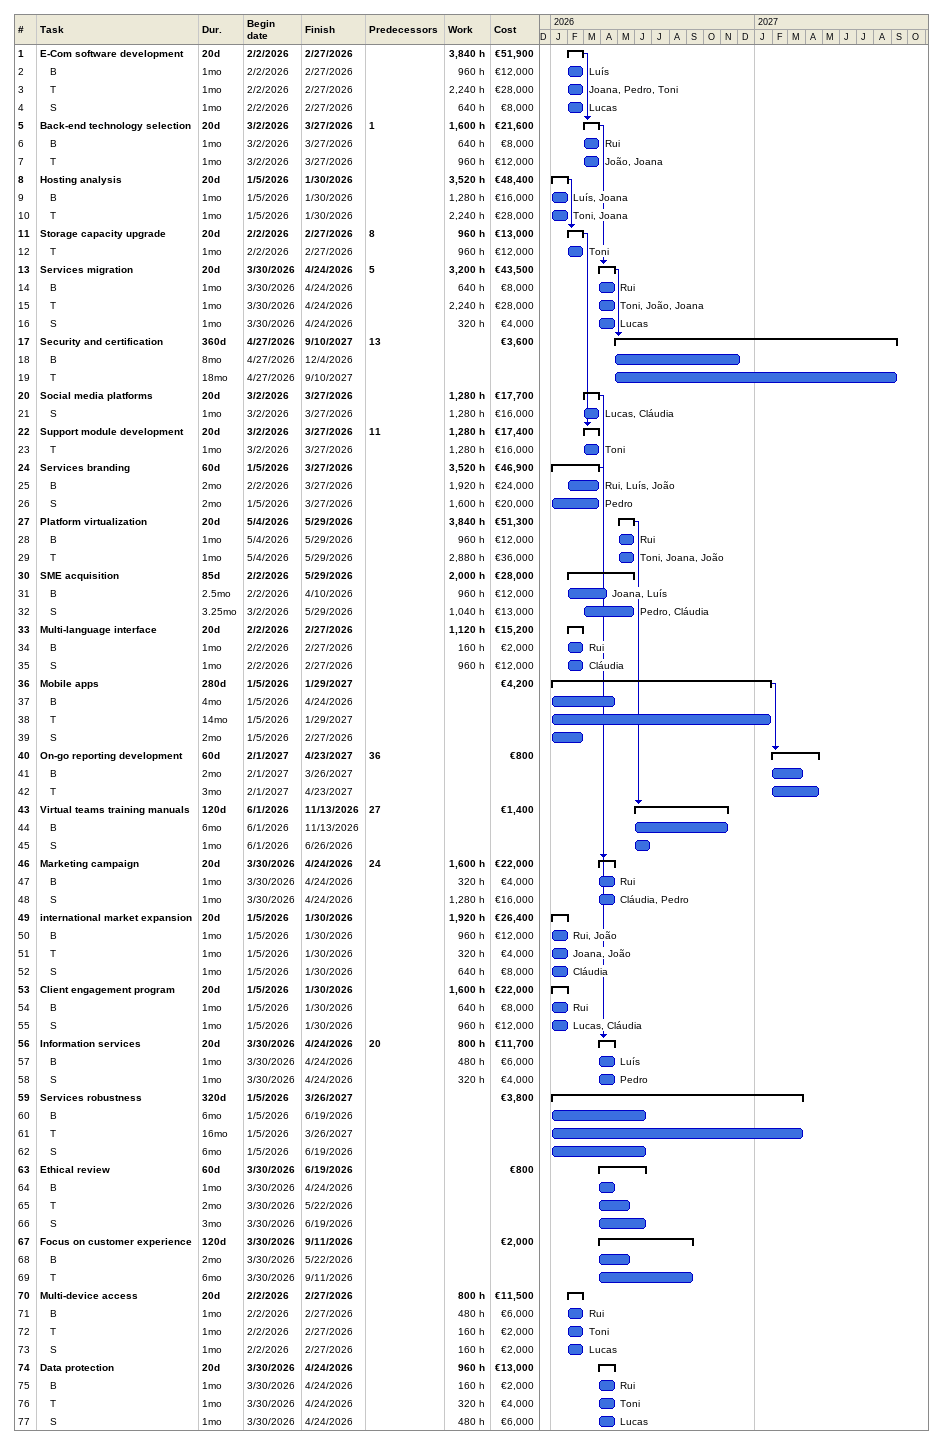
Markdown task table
| ID | Level | Task | Duration | Start | Finish | Predecessors | Resources | Work (h) | Cost (€) |
|---|---|---|---|---|---|---|---|---|---|
| 1 | 1 | **E-Com software development** | 20d | 2026-02-02 | 2026-02-27 |  |  | 3840 | 51900 |
| 2 | 2 | B | 1mo | 2026-02-02 | 2026-02-27 |  | Luís | 960 | 12000 |
| 3 | 2 | T | 1mo | 2026-02-02 | 2026-02-27 |  | Joana, Pedro, Toni | 2240 | 28000 |
| 4 | 2 | S | 1mo | 2026-02-02 | 2026-02-27 |  | Lucas | 640 | 8000 |
| 5 | 1 | **Back-end technology selection** | 20d | 2026-03-02 | 2026-03-27 | 1 |  | 1600 | 21600 |
| 6 | 2 | B | 1mo | 2026-03-02 | 2026-03-27 |  | Rui | 640 | 8000 |
| 7 | 2 | T | 1mo | 2026-03-02 | 2026-03-27 |  | João, Joana | 960 | 12000 |
| 8 | 1 | **Hosting analysis** | 20d | 2026-01-05 | 2026-01-30 |  |  | 3520 | 48400 |
| 9 | 2 | B | 1mo | 2026-01-05 | 2026-01-30 |  | Luís, Joana | 1280 | 16000 |
| 10 | 2 | T | 1mo | 2026-01-05 | 2026-01-30 |  | Toni, Joana | 2240 | 28000 |
| 11 | 1 | **Storage capacity upgrade** | 20d | 2026-02-02 | 2026-02-27 | 8 |  | 960 | 13000 |
| 12 | 2 | T | 1mo | 2026-02-02 | 2026-02-27 |  | Toni | 960 | 12000 |
| 13 | 1 | **Services migration** | 20d | 2026-03-30 | 2026-04-24 | 5 |  | 3200 | 43500 |
| 14 | 2 | B | 1mo | 2026-03-30 | 2026-04-24 |  | Rui | 640 | 8000 |
| 15 | 2 | T | 1mo | 2026-03-30 | 2026-04-24 |  | Toni, João, Joana | 2240 | 28000 |
| 16 | 2 | S | 1mo | 2026-03-30 | 2026-04-24 |  | Lucas | 320 | 4000 |
| 17 | 1 | **Security and certification** | 360d | 2026-04-27 | 2027-09-10 | 13 |  |  | 3600 |
| 18 | 2 | B | 8mo | 2026-04-27 | 2026-12-04 |  |  |  |  |
| 19 | 2 | T | 18mo | 2026-04-27 | 2027-09-10 |  |  |  |  |
| 20 | 1 | **Social media platforms** | 20d | 2026-03-02 | 2026-03-27 |  |  | 1280 | 17700 |
| 21 | 2 | S | 1mo | 2026-03-02 | 2026-03-27 |  | Lucas, Cláudia | 1280 | 16000 |
| 22 | 1 | **Support module development** | 20d | 2026-03-02 | 2026-03-27 | 11 |  | 1280 | 17400 |
| 23 | 2 | T | 1mo | 2026-03-02 | 2026-03-27 |  | Toni | 1280 | 16000 |
| 24 | 1 | **Services branding** | 60d | 2026-01-05 | 2026-03-27 |  |  | 3520 | 46900 |
| 25 | 2 | B | 2mo | 2026-02-02 | 2026-03-27 |  | Rui, Luís, João | 1920 | 24000 |
| 26 | 2 | S | 2mo | 2026-01-05 | 2026-03-27 |  | Pedro | 1600 | 20000 |
| 27 | 1 | **Platform virtualization** | 20d | 2026-05-04 | 2026-05-29 |  |  | 3840 | 51300 |
| 28 | 2 | B | 1mo | 2026-05-04 | 2026-05-29 |  | Rui | 960 | 12000 |
| 29 | 2 | T | 1mo | 2026-05-04 | 2026-05-29 |  | Toni, Joana, João | 2880 | 36000 |
| 30 | 1 | **SME acquisition** | 85d | 2026-02-02 | 2026-05-29 |  |  | 2000 | 28000 |
| 31 | 2 | B | 2.5mo | 2026-02-02 | 2026-04-10 |  | Joana, Luís | 960 | 12000 |
| 32 | 2 | S | 3.25mo | 2026-03-02 | 2026-05-29 |  | Pedro, Cláudia | 1040 | 13000 |
| 33 | 1 | **Multi-language interface** | 20d | 2026-02-02 | 2026-02-27 |  |  | 1120 | 15200 |
| 34 | 2 | B | 1mo | 2026-02-02 | 2026-02-27 |  | Rui | 160 | 2000 |
| 35 | 2 | S | 1mo | 2026-02-02 | 2026-02-27 |  | Cláudia | 960 | 12000 |
| 36 | 1 | **Mobile apps** | 280d | 2026-01-05 | 2027-01-29 |  |  |  | 4200 |
| 37 | 2 | B | 4mo | 2026-01-05 | 2026-04-24 |  |  |  |  |
| 38 | 2 | T | 14mo | 2026-01-05 | 2027-01-29 |  |  |  |  |
| 39 | 2 | S | 2mo | 2026-01-05 | 2026-02-27 |  |  |  |  |
| 40 | 1 | **On-go reporting development** | 60d | 2027-02-01 | 2027-04-23 | 36 |  |  | 800 |
| 41 | 2 | B | 2mo | 2027-02-01 | 2027-03-26 |  |  |  |  |
| 42 | 2 | T | 3mo | 2027-02-01 | 2027-04-23 |  |  |  |  |
| 43 | 1 | **Virtual teams training manuals** | 120d | 2026-06-01 | 2026-11-13 | 27 |  |  | 1400 |
| 44 | 2 | B | 6mo | 2026-06-01 | 2026-11-13 |  |  |  |  |
| 45 | 2 | S | 1mo | 2026-06-01 | 2026-06-26 |  |  |  |  |
| 46 | 1 | **Marketing campaign** | 20d | 2026-03-30 | 2026-04-24 | 24 |  | 1600 | 22000 |
| 47 | 2 | B | 1mo | 2026-03-30 | 2026-04-24 |  | Rui | 320 | 4000 |
| 48 | 2 | S | 1mo | 2026-03-30 | 2026-04-24 |  | Cláudia, Pedro | 1280 | 16000 |
| 49 | 1 | **international market expansion** | 20d | 2026-01-05 | 2026-01-30 |  |  | 1920 | 26400 |
| 50 | 2 | B | 1mo | 2026-01-05 | 2026-01-30 |  | Rui, João | 960 | 12000 |
| 51 | 2 | T | 1mo | 2026-01-05 | 2026-01-30 |  | Joana, João | 320 | 4000 |
| 52 | 2 | S | 1mo | 2026-01-05 | 2026-01-30 |  | Cláudia | 640 | 8000 |
| 53 | 1 | **Client engagement program** | 20d | 2026-01-05 | 2026-01-30 |  |  | 1600 | 22000 |
| 54 | 2 | B | 1mo | 2026-01-05 | 2026-01-30 |  | Rui | 640 | 8000 |
| 55 | 2 | S | 1mo | 2026-01-05 | 2026-01-30 |  | Lucas, Cláudia | 960 | 12000 |
| 56 | 1 | **Information services** | 20d | 2026-03-30 | 2026-04-24 | 20 |  | 800 | 11700 |
| 57 | 2 | B | 1mo | 2026-03-30 | 2026-04-24 |  | Luís | 480 | 6000 |
| 58 | 2 | S | 1mo | 2026-03-30 | 2026-04-24 |  | Pedro | 320 | 4000 |
| 59 | 1 | **Services robustness** | 320d | 2026-01-05 | 2027-03-26 |  |  |  | 3800 |
| 60 | 2 | B | 6mo | 2026-01-05 | 2026-06-19 |  |  |  |  |
| 61 | 2 | T | 16mo | 2026-01-05 | 2027-03-26 |  |  |  |  |
| 62 | 2 | S | 6mo | 2026-01-05 | 2026-06-19 |  |  |  |  |
| 63 | 1 | **Ethical review** | 60d | 2026-03-30 | 2026-06-19 |  |  |  | 800 |
| 64 | 2 | B | 1mo | 2026-03-30 | 2026-04-24 |  |  |  |  |
| 65 | 2 | T | 2mo | 2026-03-30 | 2026-05-22 |  |  |  |  |
| 66 | 2 | S | 3mo | 2026-03-30 | 2026-06-19 |  |  |  |  |
| 67 | 1 | **Focus on customer experience** | 120d | 2026-03-30 | 2026-09-11 |  |  |  | 2000 |
| 68 | 2 | B | 2mo | 2026-03-30 | 2026-05-22 |  |  |  |  |
| 69 | 2 | T | 6mo | 2026-03-30 | 2026-09-11 |  |  |  |  |
| 70 | 1 | **Multi-device access** | 20d | 2026-02-02 | 2026-02-27 |  |  | 800 | 11500 |
| 71 | 2 | B | 1mo | 2026-02-02 | 2026-02-27 |  | Rui | 480 | 6000 |
| 72 | 2 | T | 1mo | 2026-02-02 | 2026-02-27 |  | Toni | 160 | 2000 |
| 73 | 2 | S | 1mo | 2026-02-02 | 2026-02-27 |  | Lucas | 160 | 2000 |
| 74 | 1 | **Data protection** | 20d | 2026-03-30 | 2026-04-24 |  |  | 960 | 13000 |
| 75 | 2 | B | 1mo | 2026-03-30 | 2026-04-24 |  | Rui | 160 | 2000 |
| 76 | 2 | T | 1mo | 2026-03-30 | 2026-04-24 |  | Toni | 320 | 4000 |
| 77 | 2 | S | 1mo | 2026-03-30 | 2026-04-24 |  | Lucas | 480 | 6000 |
